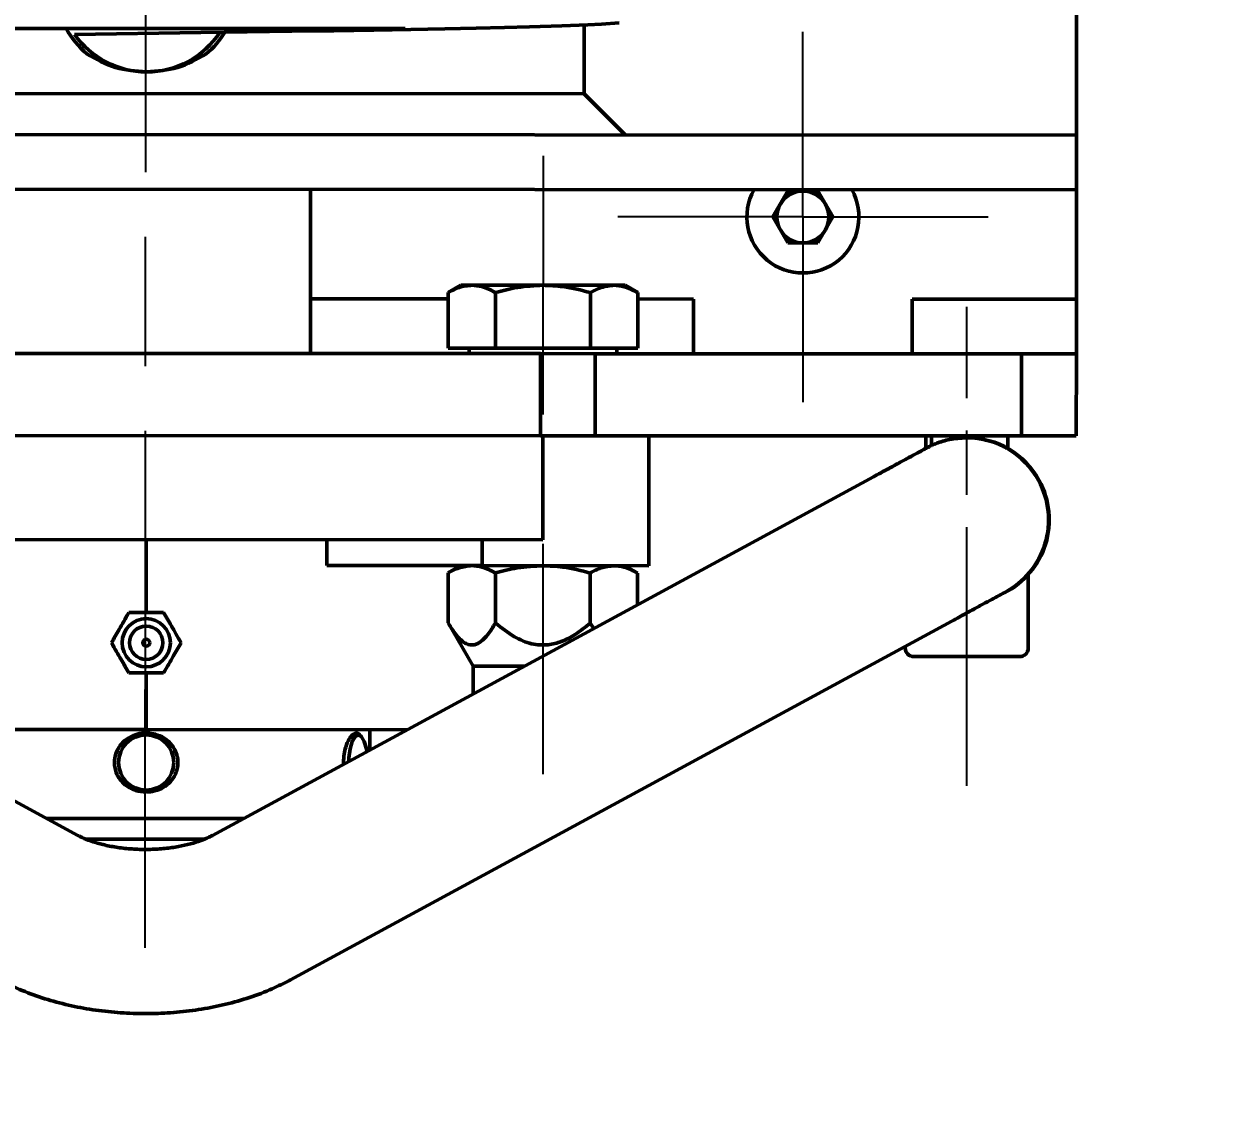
# Model space of a CAD drawing. Header units: millimetres. Extents: x 32504 to 36677, y 41990 to 42879.
# Drawn here: x 32775.73 to 32803.57, y 42128.09 to 42152.99 of the extents above; entities that cross this region are included whole.
import ezdxf

# ---------------------------------------------------------------- set-up
doc = ezdxf.new("R2010")
doc.units = ezdxf.units.MM
doc.linetypes.add('AM_ISO08W050', pattern=[18, 12, -1.5, 3, -1.5])
doc.linetypes.add('AM_ISO08W050x2', pattern=[9, 6, -0.75, 1.5, -0.75])
doc.layers.add('Duong_tam', color=4, linetype='AM_ISO08W050', lineweight=25)
doc.layers.add('Net_dam', color=7, linetype='Continuous', lineweight=50)
doc.styles.add('TCVN', font='tcvn7284-2003i.ttf')
doc.dimstyles.new('TCVN$0', dxfattribs={"dimtxt": 3.5, "dimasz": 3.5, "dimexe": 1, "dimexo": 1, "dimgap": 1.3, "dimtad": 1, "dimdsep": 46, "dimtxsty": 'TCVN', "dimcen": 0, "dimclrd": 3, "dimclre": 3, "dimclrt": 2, "dimadec": 0, "dimazin": 2, "dimtp": 0.1, "dimtm": 0.1, "dimtfac": 0.71, "dimtmove": 0, "dimatfit": 3, "dimfxl": 1, "dimtfill": 1, "dimlwd": 25, "dimlwe": 25, "dimarcsym": 1})

# ---------------------------------------------------------------- blocks, each defined once
blk = doc.blocks.new('*D39')
at = {"layer": 'Defpoints', "color": 0, "transparency": 16777216}
for p in [(32703.083, 42130.013), (32912.553, 42110.866), (32912.553, 42075.666)]:
    blk.add_point(p, dxfattribs=at)
at = {"layer": 'Net_dam', "color": 3, "linetype": 'ByBlock', "lineweight": 25, "transparency": 16777216}
for p, q in [((32703.083, 42129.013), (32703.083, 42074.666)), ((32912.553, 42109.866), (32912.553, 42074.666)), ((32706.583, 42075.666), (32909.053, 42075.666))]:
    blk.add_line(p, q, dxfattribs=at)
at = {"layer": 'Net_dam', "color": 3, "transparency": 16777216}
for points in [[(32706.583, 42076.249), (32706.583, 42075.083), (32703.083, 42075.666)], [(32909.053, 42076.249), (32909.053, 42075.083), (32912.553, 42075.666)]]:
    blk.add_solid(points, dxfattribs=at)
at = {"layer": 'Net_dam', "color": 2, "transparency": 16777216, "insert": (32807.818, 42078.716), "char_height": 3.5, "attachment_point": 5, "style": 'TCVN', "bg_fill": 3, "box_fill_scale": 1.1, "bg_fill_color": 256, "bg_fill_true_color": 13158600, "bg_fill_transparency": 0}
blk.add_mtext('1045', dxfattribs=at)

msp = doc.modelspace()

# ---------------------------------------------------------------- linework, layer by layer
at = {"layer": 'Duong_tam'}
msp.add_line((32778.5455, 42131.5486), (32778.6165, 42222.6386), dxfattribs=at)
at = {"layer": 'Duong_tam', "linetype": 'AM_ISO08W050x2'}
for p, q in [((32793.8175, 42148.5108), (32793.8175, 42152.8108)), ((32787.7857, 42149.9264), (32787.7784, 42135.5766)), ((32793.8175, 42148.5108), (32789.5175, 42148.5108)), ((32793.8175, 42148.5108), (32798.1175, 42148.5108)), ((32793.8175, 42148.5108), (32793.8175, 42144.2108)), ((32797.6207, 42135.3082), (32797.6264, 42146.4288))]:
    msp.add_line(p, q, dxfattribs=at)
at = {"layer": 'Net_dam'}
for p, q in [((32800.1765, 42165.9357), (32800.1665, 42146.6025)), ((32788.739, 42151.3709), (32788.7398, 42152.9649)), ((32784.5821, 42152.8852), (32768.419, 42152.8876)), ((32788.739, 42151.3709), (32768.419, 42151.3813)), ((32789.691, 42150.4179), (32788.739, 42151.3709)), ((32756.9885, 42150.4347), (32800.1674, 42150.4125)), ((32800.1668, 42149.1425), (32800.1674, 42150.4125)), ((32800.1674, 42150.4125), (32800.1685, 42150.4125)), ((32800.1678, 42149.1425), (32800.1685, 42150.4125)), ((32756.9878, 42149.1647), (32800.1668, 42149.1425)), ((32782.3859, 42145.3416), (32782.3878, 42149.1516)), ((32793.1224, 42148.5108), (32793.4699, 42149.1128)), ((32794.1651, 42149.1128), (32793.4699, 42149.1128)), ((32794.5126, 42148.5108), (32794.1651, 42149.1128)), ((32800.1668, 42149.1425), (32800.1678, 42149.1425)), ((32793.4699, 42147.9088), (32793.1224, 42148.5108)), ((32794.5126, 42148.5108), (32794.1651, 42147.9088)), ((32793.4699, 42147.9088), (32794.1651, 42147.9088)), ((32785.8792, 42146.9274), (32785.5844, 42146.7574)), ((32785.8792, 42146.9274), (32786.1344, 42146.9272)), ((32786.1344, 42146.9272), (32787.7842, 42146.9264)), ((32787.7842, 42146.9264), (32789.434, 42146.9255)), ((32789.434, 42146.9255), (32789.6892, 42146.9254)), ((32789.9838, 42146.7551), (32789.6892, 42146.9254)), ((32782.3865, 42146.6116), (32785.5843, 42146.61)), ((32785.5837, 42145.467), (32785.5844, 42146.7574)), ((32786.6836, 42145.4665), (32786.6842, 42146.7568)), ((32788.8833, 42145.4653), (32788.8839, 42146.7557)), ((32789.9831, 42145.4648), (32789.9838, 42146.7551)), ((32789.9837, 42146.6077), (32791.2765, 42146.6071)), ((32791.2765, 42146.6071), (32791.2759, 42145.3371)), ((32796.3559, 42145.3344), (32796.3565, 42146.6044)), ((32796.3565, 42146.6044), (32800.1665, 42146.6025)), ((32800.1659, 42145.3325), (32800.1665, 42146.6025)), ((32786.6836, 42145.4665), (32785.5837, 42145.467)), ((32786.0689, 42145.3397), (32786.0689, 42145.4668)), ((32788.8833, 42145.4653), (32786.6836, 42145.4665)), ((32789.9831, 42145.4648), (32788.8833, 42145.4653)), ((32789.4979, 42145.338), (32789.4979, 42145.465)), ((32787.7272, 42145.3389), (32769.4245, 42145.3483)), ((32787.7262, 42143.4339), (32787.7272, 42145.3389)), ((32788.9972, 42145.3382), (32787.7272, 42145.3389)), ((32788.9962, 42143.4332), (32788.9972, 42145.3382)), ((32798.8959, 42145.3331), (32788.9972, 42145.3382)), ((32798.8949, 42143.4281), (32798.8959, 42145.3331)), ((32800.1659, 42145.3325), (32798.8959, 42145.3331)), ((32800.1649, 42143.4275), (32800.1659, 42145.3325)), ((32769.4236, 42143.4433), (32787.7262, 42143.4339)), ((32787.7262, 42143.4339), (32788.9962, 42143.4332)), ((32787.7824, 42143.4339), (32787.7811, 42141.0209)), ((32788.9962, 42143.4332), (32798.8949, 42143.4281)), ((32790.243, 42143.4326), (32790.2418, 42141.0196)), ((32796.6724, 42143.4293), (32796.6722, 42143.1333)), ((32796.8, 42143.4292), (32796.7999, 42143.2011)), ((32797.6168, 42143.3882), (32797.3142, 42143.36)), ((32797.6234, 42143.3882), (32797.6168, 42143.3882)), ((32797.6326, 42143.3882), (32797.6263, 42143.3882)), ((32798.5772, 42143.1347), (32798.5774, 42143.4283)), ((32798.8949, 42143.4281), (32800.1649, 42143.4275)), ((32776.9872, 42134.157), (32761.6441, 42142.4998)), ((32795.4597, 42142.4823), (32780.108, 42134.1554)), ((32799.2898, 42142.3923), (32799.3057, 42142.3923)), ((32769.3661, 42141.0304), (32787.7811, 42141.0209)), ((32778.5728, 42139.3286), (32778.5736, 42141.0256)), ((32782.7662, 42141.0235), (32782.7659, 42140.4202)), ((32786.3698, 42141.0216), (32786.3695, 42140.4183)), ((32790.2414, 42140.4163), (32790.2418, 42141.0196)), ((32782.7659, 42140.4202), (32786.3695, 42140.4183)), ((32785.581, 42140.2486), (32785.5804, 42139.0878)), ((32785.8758, 42140.4186), (32785.581, 42140.2486)), ((32786.3695, 42140.4183), (32790.2414, 42140.4163)), ((32786.6809, 42140.248), (32786.6803, 42139.0872)), ((32788.8806, 42140.2469), (32788.88, 42139.0861)), ((32789.9804, 42140.2463), (32789.6858, 42140.4166)), ((32789.9804, 42140.2463), (32789.9801, 42139.5101)), ((32799.0498, 42138.5005), (32799.0507, 42140.2124)), ((32781.9246, 42130.8063), (32797.2763, 42139.1333)), ((32785.5804, 42139.0878), (32786.1604, 42138.0821)), ((32788.88, 42139.0861), (32788.9668, 42138.9605)), ((32796.1949, 42138.5467), (32796.1949, 42138.5019)), ((32796.3878, 42138.3088), (32798.8567, 42138.3075)), ((32778.5714, 42136.6124), (32778.572, 42137.9286)), ((32786.1604, 42138.0821), (32786.16, 42137.4381)), ((32786.1604, 42138.0821), (32787.3463, 42138.0815)), ((32778.5714, 42136.6124), (32772.4658, 42136.6155)), ((32784.632, 42136.6092), (32778.5714, 42136.6124)), ((32783.766, 42136.1395), (32783.7663, 42136.6097)), ((32783.5739, 42136.4431), (32783.5349, 42136.4877)), ((32783.1509, 42135.8462), (32783.1528, 42135.8069)), ((32778.5706, 42135.1636), (32778.5706, 42135.2075)), ((32776.2648, 42134.5498), (32780.8308, 42134.5474)), ((32779.9259, 42134.0717), (32777.1578, 42134.0731))]:
    msp.add_line(p, q, dxfattribs=at)
at = {"layer": 'Net_dam', "flags": 128}
for points in [[(32776.9102, 42152.7475), (32779.8378, 42152.7893), (32780.9155, 42152.8049), (32781.9488, 42152.8201), (32782.93, 42152.8351), (32783.853, 42152.8498), (32784.7132, 42152.8643), (32785.5074, 42152.8787), (32786.2329, 42152.8931), (32786.8883, 42152.9075), (32787.4739, 42152.9221), (32788.2233, 42152.9445), (32788.8218, 42152.9681), (32789.1409, 42152.9847), (32789.5531, 42153.0156)], [(32797.3131, 42143.364), (32797.4164, 42143.3777), (32797.6168, 42143.3882)], [(32783.6951, 42136.101), (32783.6838, 42136.1665), (32783.635, 42136.3371), (32783.5691, 42136.4484), (32783.4941, 42136.4871), (32783.4191, 42136.4485), (32783.3531, 42136.3372), (32783.3041, 42136.1667), (32783.2779, 42135.9575), (32783.2747, 42135.873)]]:
    msp.add_lwpolyline(points, dxfattribs=at)
at = {"layer": 'Net_dam'}
for centre, radius in [((32778.5724, 42138.6286), 0.56), ((32778.5724, 42138.6286), 0.3864), ((32778.5724, 42138.6286), 0.08), ((32778.571, 42135.8486), 0.6411)]:
    msp.add_circle(centre, radius, dxfattribs=at)
for centre, radius, start, end in [((32778.5803, 42153.9161), 2.1319, 208.91798, 229.35506), ((32778.5803, 42153.9161), 2.0384, 214.98061, 269.97048), ((32778.5803, 42153.9161), 2.0384, 269.97048, 326.65715), ((32778.5803, 42153.9161), 2.1319, 310.58589, 328.34785), ((32793.8175, 42148.5108), 1.3, 150.73096, 29.20999), ((32793.8175, 42148.5108), 0.602, 90, 150), ((32793.8175, 42148.5108), 0.602, 30, 90), ((32793.8175, 42148.5108), 0.602, 150, 210), ((32793.8175, 42148.5108), 0.602, 330, 30), ((32793.8175, 42148.5108), 0.602, 210, 270), ((32793.8175, 42148.5108), 0.602, 270, 330), ((32797.6158, 42141.4832), 1.905, 28.5067, 89.97046), ((32797.6316, 42141.4832), 1.905, 28.5067, 89.97046), ((32797.6158, 42141.4832), 1.905, 297.53308, 28.50673), ((32797.6316, 42141.4832), 1.905, 297.09352, 28.50673), ((32796.3879, 42138.5018), 0.193, 179.97048, 269.97048), ((32798.8568, 42138.5006), 0.193, 269.97048, 359.97048)]:
    msp.add_arc(centre, radius, start, end, dxfattribs=at)
for points, knots in [([(32778.5792, 42151.8778), (32778.3333, 42151.896), (32777.838, 42151.9327), (32777.408, 42152.176), (32777.1916, 42152.2985)], [0, 0, 0, 0, 0.4965497, 1, 1, 1, 1]), ([(32779.9673, 42152.297), (32779.7507, 42152.1748), (32779.3205, 42151.9319), (32778.8252, 42151.8957), (32778.5792, 42151.8778)], [0, 0, 0, 0, 0.50345035, 1, 1, 1, 1]), ([(32786.1344, 42146.9272), (32786.0347, 42146.9173), (32785.8483, 42146.8986), (32785.6681, 42146.8022), (32785.5844, 42146.7574)], [0, 0, 0, 0, 0.5352511, 1, 1, 1, 1]), ([(32786.6842, 42146.7568), (32786.5792, 42146.8118), (32786.3986, 42146.9063), (32786.2123, 42146.9211), (32786.1344, 42146.9272)], [0, 0, 0, 0, 0.5819524, 1, 1, 1, 1]), ([(32787.7842, 42146.9264), (32787.5847, 42146.9165), (32787.212, 42146.8979), (32786.8517, 42146.8016), (32786.6842, 42146.7568)], [0, 0, 0, 0, 0.5352511, 1, 1, 1, 1]), ([(32788.8839, 42146.7557), (32788.6737, 42146.8107), (32788.3125, 42146.9053), (32787.9399, 42146.9202), (32787.7842, 42146.9264)], [0, 0, 0, 0, 0.5819524, 1, 1, 1, 1]), ([(32789.434, 42146.9255), (32789.3342, 42146.9156), (32789.1479, 42146.8969), (32788.9677, 42146.8005), (32788.8839, 42146.7557)], [0, 0, 0, 0, 0.5352511, 1, 1, 1, 1]), ([(32789.9838, 42146.7551), (32789.8787, 42146.8101), (32789.6981, 42146.9046), (32789.5118, 42146.9194), (32789.434, 42146.9255)], [0, 0, 0, 0, 0.5819524, 1, 1, 1, 1]), ([(32797.3142, 42143.36), (32797.2974, 42143.3588), (32797.2265, 42143.3533), (32797.1062, 42143.3195), (32796.9661, 42143.2761), (32796.8594, 42143.2324), (32796.7917, 42143.2009), (32796.7594, 42143.1849), (32796.7426, 42143.1763), (32796.7277, 42143.1686), (32796.7114, 42143.16), (32796.6831, 42143.1448), (32796.6155, 42143.1084), (32796.4788, 42143.0346), (32796.2879, 42142.9313), (32796.0511, 42142.803), (32795.7766, 42142.6542), (32795.5641, 42142.539), (32795.4597, 42142.4823)], [0, 0, 0, 0, 0.0133169, 0.0561132, 0.0982302, 0.1292277, 0.1478058, 0.1578261, 0.1659786, 0.1777552, 0.2019837, 0.2564778, 0.376874, 0.5068264, 0.6318348, 0.7560628, 0.8800627, 1, 1, 1, 1]), ([(32798.5734, 42143.1347), (32798.5737, 42143.1344), (32798.5755, 42143.1333), (32798.4919, 42143.1813), (32798.2889, 42143.2753), (32798.0008, 42143.3561), (32797.7565, 42143.3965), (32797.633, 42143.3866), (32797.6236, 42143.3858)], [0, 0, 0, 0, 0.0629133, 0.293391, 0.5216473, 0.7519973, 0.9810073, 1, 1, 1, 1]), ([(32786.131, 42140.4185), (32786.0313, 42140.4085), (32785.8449, 42140.3898), (32785.6648, 42140.2934), (32785.581, 42140.2486)], [0, 0, 0, 0, 0.5352511, 1, 1, 1, 1]), ([(32786.6809, 42140.248), (32786.5758, 42140.303), (32786.3952, 42140.3975), (32786.2089, 42140.4123), (32786.131, 42140.4185)], [0, 0, 0, 0, 0.5819524, 1, 1, 1, 1]), ([(32787.7808, 42140.4176), (32787.5813, 42140.4077), (32787.2086, 42140.3891), (32786.8483, 42140.2928), (32786.6809, 42140.248)], [0, 0, 0, 0, 0.5352511, 1, 1, 1, 1]), ([(32788.8806, 42140.2469), (32788.6704, 42140.3019), (32788.3092, 42140.3965), (32787.9366, 42140.4114), (32787.7808, 42140.4176)], [0, 0, 0, 0, 0.5819524, 1, 1, 1, 1]), ([(32789.4306, 42140.4168), (32789.3309, 42140.4068), (32789.1445, 42140.3881), (32788.9643, 42140.2917), (32788.8806, 42140.2469)], [0, 0, 0, 0, 0.5352511, 1, 1, 1, 1]), ([(32789.9804, 42140.2463), (32789.8754, 42140.3013), (32789.6948, 42140.3958), (32789.5085, 42140.4106), (32789.4306, 42140.4168)], [0, 0, 0, 0, 0.5819524, 1, 1, 1, 1]), ([(32797.2763, 42139.1333), (32797.3334, 42139.1643), (32797.4995, 42139.2543), (32797.7474, 42139.3887), (32798.002, 42139.5267), (32798.2095, 42139.6391), (32798.3679, 42139.7247), (32798.4573, 42139.773), (32798.4984, 42139.795), (32798.4974, 42139.7945), (32798.4971, 42139.7943)], [0, 0, 0, 0, 0.0820473, 0.2382147, 0.3944113, 0.5504879, 0.7062864, 0.8612587, 0.9648707, 1, 1, 1, 1]), ([(32778.1686, 42139.3288), (32778.1294, 42139.261), (32778.0557, 42139.1335), (32777.9179, 42138.8952), (32777.8236, 42138.732), (32777.7641, 42138.629)], [0, 0, 0, 0, 0.29565284, 0.55528342, 1, 1, 1, 1]), ([(32778.9769, 42139.3284), (32778.8985, 42139.3284), (32778.7513, 42139.3285), (32778.476, 42139.3287), (32778.2876, 42139.3288), (32778.1686, 42139.3288)], [0, 0, 0, 0, 0.2956528, 0.5552834, 1, 1, 1, 1]), ([(32779.3807, 42138.6282), (32779.3415, 42138.6961), (32779.268, 42138.8236), (32779.1305, 42139.0621), (32779.0363, 42139.2253), (32778.9769, 42139.3284)], [0, 0, 0, 0, 0.2956528, 0.5552834, 1, 1, 1, 1]), ([(32785.5804, 42139.0878), (32785.6514, 42138.9736), (32785.7783, 42138.7695), (32785.9898, 42138.589), (32786.181, 42138.5626), (32786.3534, 42138.6526), (32786.5194, 42138.8257), (32786.6232, 42138.9944), (32786.6803, 42139.0872)], [0, 0, 0, 0, 0.2203566, 0.3942128, 0.54923, 0.6761358, 0.8218771, 1, 1, 1, 1]), ([(32786.6803, 42139.0872), (32786.8222, 42138.973), (32787.0762, 42138.7688), (32787.4992, 42138.5882), (32787.8818, 42138.5617), (32788.2264, 42138.6516), (32788.5584, 42138.8247), (32788.7659, 42138.9933), (32788.88, 42139.0861)], [0, 0, 0, 0, 0.2203566, 0.3942128, 0.54923, 0.6761358, 0.8218771, 1, 1, 1, 1]), ([(32777.7641, 42138.629), (32777.8033, 42138.5611), (32777.8768, 42138.4336), (32778.0143, 42138.1951), (32778.1085, 42138.0319), (32778.1679, 42137.9288)], [0, 0, 0, 0, 0.2956528, 0.5552834, 1, 1, 1, 1]), ([(32778.9762, 42137.9284), (32779.0154, 42137.9963), (32779.0891, 42138.1237), (32779.2269, 42138.3621), (32779.3212, 42138.5252), (32779.3807, 42138.6282)], [0, 0, 0, 0, 0.2956528, 0.5552834, 1, 1, 1, 1]), ([(32778.1679, 42137.9288), (32778.2463, 42137.9288), (32778.3935, 42137.9287), (32778.6688, 42137.9286), (32778.8572, 42137.9285), (32778.9762, 42137.9284)], [0, 0, 0, 0, 0.29565284, 0.55528342, 1, 1, 1, 1]), ([(32778.5706, 42135.1636), (32778.6373, 42135.1684), (32778.7789, 42135.1785), (32778.9328, 42135.2466), (32779.052, 42135.3266), (32779.155, 42135.4203), (32779.26, 42135.5762), (32779.3156, 42135.7788), (32779.3051, 42135.9751), (32779.2337, 42136.1697), (32779.0975, 42136.3465), (32778.9005, 42136.4738), (32778.6996, 42136.531), (32778.5078, 42136.5381), (32778.3109, 42136.5005), (32778.1064, 42136.3969), (32777.9501, 42136.2359), (32777.8518, 42136.044), (32777.8398, 42135.9167), (32777.8334, 42135.849)], [0, 0, 0, 0, 0.0596583, 0.1267099, 0.1477431, 0.1887718, 0.2512361, 0.3140523, 0.3740059, 0.4244638, 0.4982571, 0.5704651, 0.6316006, 0.6836695, 0.7413419, 0.8097534, 0.8863167, 0.939468, 1, 1, 1, 1]), ([(32783.5315, 42136.4845), (32783.5186, 42136.4993), (32783.4894, 42136.5327), (32783.4318, 42136.5344), (32783.3582, 42136.4982), (32783.2755, 42136.3941), (32783.206, 42136.2332), (32783.1597, 42136.0413), (32783.1539, 42135.914), (32783.1509, 42135.8462)], [0, 0, 0, 0, 0.10073034, 0.22783153, 0.36861076, 0.53560466, 0.72249701, 0.85224026, 1, 1, 1, 1]), ([(32777.8334, 42135.849), (32777.8361, 42135.8047), (32777.8418, 42135.7127), (32777.8837, 42135.5912), (32777.9521, 42135.469), (32778.0492, 42135.3562), (32778.1813, 42135.2613), (32778.3538, 42135.1824), (32778.4871, 42135.1709), (32778.5706, 42135.1636)], [0, 0, 0, 0, 0.1188193, 0.2469699, 0.3412386, 0.495133, 0.6435975, 0.7767352, 1, 1, 1, 1]), ([(32780.108, 42134.1554), (32780.0813, 42134.1415), (32780.0066, 42134.1026), (32779.8412, 42134.0339), (32779.6031, 42133.9589), (32779.3218, 42133.8957), (32779.0073, 42133.8508), (32778.6715, 42133.8289), (32778.3279, 42133.8327), (32777.9916, 42133.8622), (32777.6772, 42133.9152), (32777.3984, 42133.9865), (32777.1735, 42134.0663), (32777.0476, 42134.1246), (32776.9955, 42134.1526), (32776.9872, 42134.157)], [0, 0, 0, 0, 0.0444593, 0.1240932, 0.2060583, 0.2909344, 0.378258, 0.4673374, 0.5573766, 0.6475148, 0.7367107, 0.8242399, 0.9095554, 0.9855832, 1, 1, 1, 1]), ([(32775.1672, 42130.8098), (32775.2588, 42130.762), (32775.51, 42130.6312), (32775.9479, 42130.4515), (32776.4839, 42130.2816), (32777.0415, 42130.154), (32777.6134, 42130.0677), (32778.1937, 42130.0224), (32778.7771, 42130.0179), (32779.3586, 42130.0542), (32779.9332, 42130.1315), (32780.4965, 42130.2504), (32781.0433, 42130.4133), (32781.5215, 42130.5993), (32781.8049, 42130.7448), (32781.9246, 42130.8063)], [0, 0, 0, 0, 0.0469382, 0.1285904, 0.2100372, 0.2911065, 0.3716487, 0.4517801, 0.5317417, 0.6118299, 0.692273, 0.773397, 0.8555331, 0.9389493, 1, 1, 1, 1])]:
    msp.add_open_spline(points, degree=3, knots=knots, dxfattribs=at)

# ---------------------------------------------------------------- next in the draw order: dimensions: what is measured, and where the dimension line sits
dim = msp.add_linear_dim(base=(32912.5527, 42075.666), p1=(32703.0834, 42130.0125), p2=(32912.5527, 42110.866), text='1045', dimstyle='TCVN$0', override={"dimlfac": 5}, dxfattribs=at)
dim.commit()
dim.dimension.update_dxf_attribs({"geometry": '*D39', "text_midpoint": (32807.818, 42078.716)})

doc.saveas('drawing.dxf')
